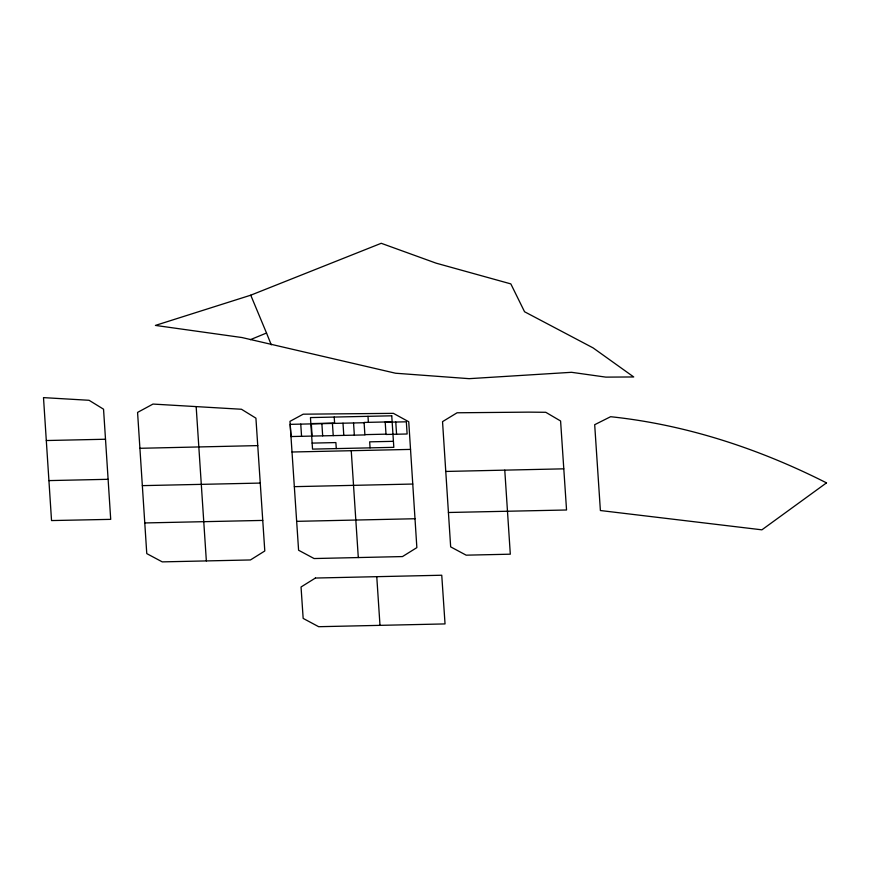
<?xml version="1.0" encoding="UTF-8"?>
<svg xmlns="http://www.w3.org/2000/svg" width="870" height="870" viewBox="0 0 870 870"><rect width="100%" height="100%" fill="white"/><g stroke="black" fill="none" stroke-linecap="round" stroke-linejoin="round"><path stroke-width="1.3" d="M250.386 339.659L266.514 333.025L250.745 295.191L155.415 325.413L241.947 337.538L395.567 373.23L469.158 378.667L571.514 372.306L605.824 377.123L633.719 376.96L593.079 347.891L524.556 311.754L510.831 283.892L436.12 263.164L381.234 243.295L250.745 295.191M139.907 448.3L257.748 445.603L264.795 550.982L250.451 559.954L162.255 561.879L146.769 553.603L137.569 412.413L152.989 404.071L241.468 409.259L255.921 418.165L257.748 445.603M310.851 423.603L334.602 423.081L334.21 417.067M392.142 421.819L364.084 422.439L364.9 434.924L291.004 436.544L290.199 424.353L364.106 422.733M385.214 422.265L406.333 421.809L407.127 433.999L386.019 434.456L385.192 421.972M46.317 440.535L105.509 439.241L110.707 519.357L51.537 520.564L43.5 397.623L89.077 400.287L103.541 409.194L105.509 439.241M364.878 434.63L385.997 434.163M312.123 443.102L335.885 442.58L336.277 448.594M393.425 441.329L369.663 441.84L370.065 447.854M292.026 452.008L410.531 449.409L416.86 547.621L402.484 556.572L314.103 558.54L298.595 550.242L289.96 421.352L303.195 414.185L393.403 413.348L408.737 421.754L410.531 449.409M445.766 471.453L563.793 468.832M48.937 480.599L108.076 479.305M142.354 485.634L260.26 483.078M294.354 486.656L412.771 484.046M448.42 512.495L566.544 509.994L560.595 420.993L545.773 412.293L528.623 412.13L457.087 412.782L442.536 421.635L450.66 546.871L466.168 555.169L510.309 554.19L504.774 470.159M144.768 522.946L262.762 520.412M296.659 521.347L415.012 518.737M266.514 333.025L271.277 344.846M395.774 422.037L396.568 434.228M367.988 416.328L368.38 422.341M376.764 576.669L379.994 625.356M353.546 422.961L354.34 435.152M351.241 450.703L358.299 557.55M342.987 423.19L343.791 435.381M332.427 423.429L333.232 435.62M321.878 423.657L322.672 435.848M311.319 423.886L312.112 436.077M300.759 424.114L301.564 436.305M196.163 406.605L206.353 560.922M826.5 482.872L761.902 529.83L600.387 510.527L594.688 424.701L610.61 416.708C686.093 424.669 758.944 448.67 826.5 482.872M315.418 578.039L301.042 586.989L303.162 618.407L318.67 626.704L445.038 623.92L441.753 575.233L315.418 578.039M391.75 415.806L310.449 417.589L312.526 449.116L393.816 447.343L391.75 415.806"/></g></svg>
